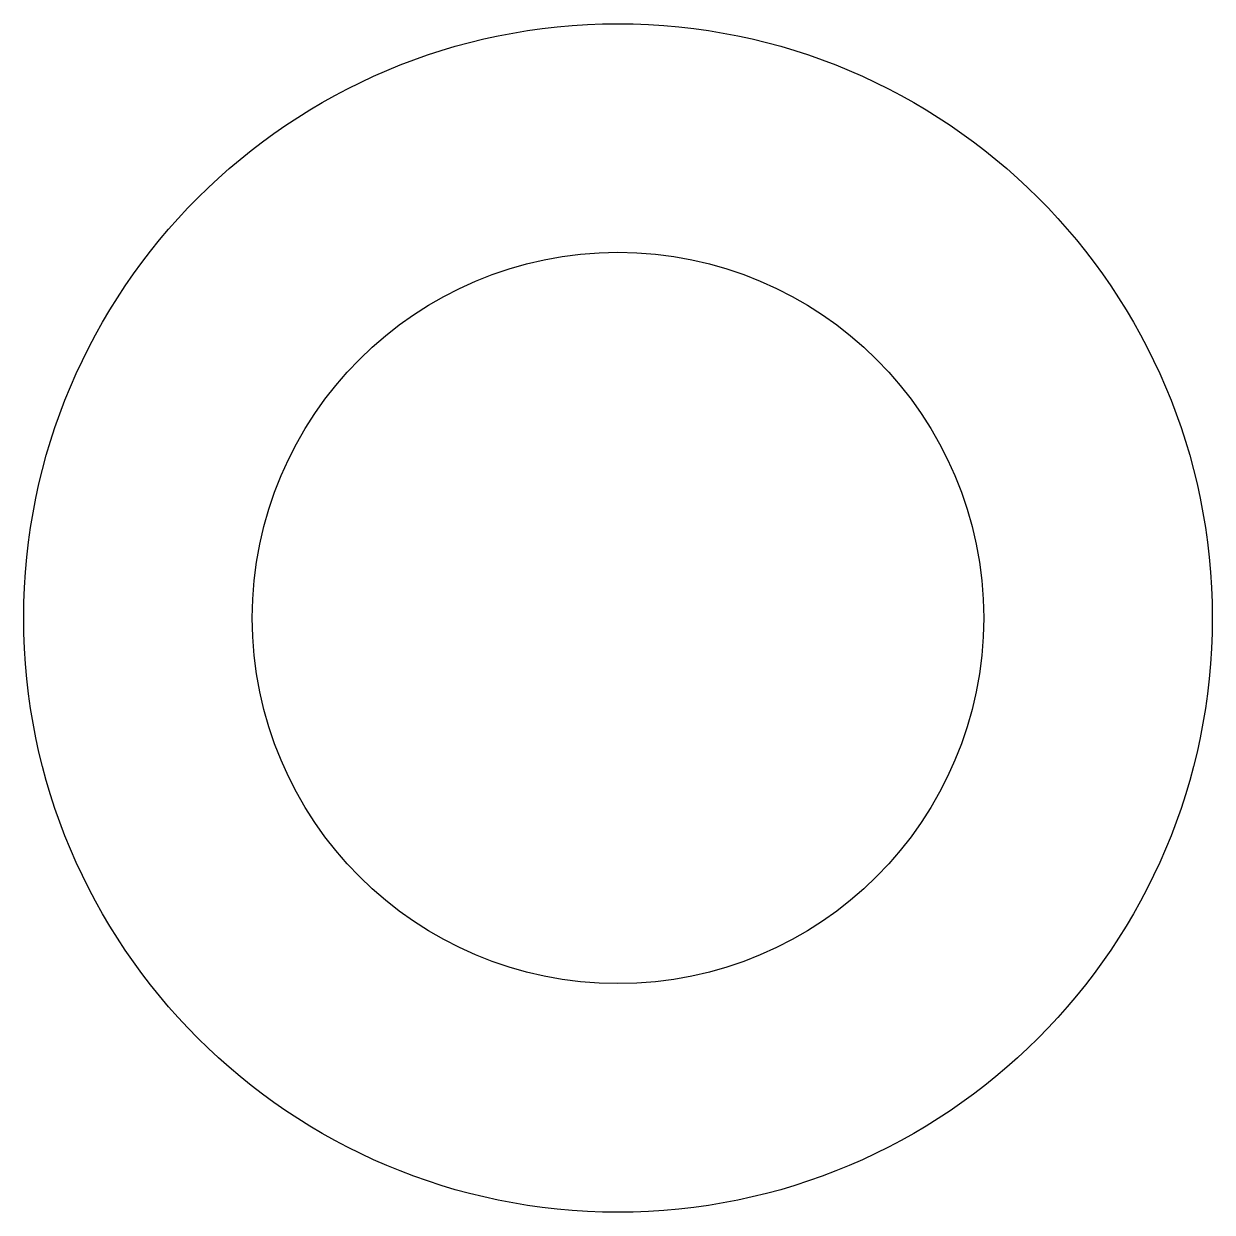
# Model space of a CAD drawing. Header units: millimetres. Extents: x -13.18 to -9.93, y 0.06 to 3.31.
import ezdxf

# ---------------------------------------------------------------- set-up
doc = ezdxf.new("R2010")
doc.units = ezdxf.units.MM
doc.layers.get('0').update_dxf_attribs({"linetype": 'CONTINUOUS'})

msp = doc.modelspace()

# ---------------------------------------------------------------- linework, layer by layer
for radius in [1.625, 1]:
    msp.add_circle((-11.5563, 1.6846), radius)

doc.saveas('drawing.dxf')
